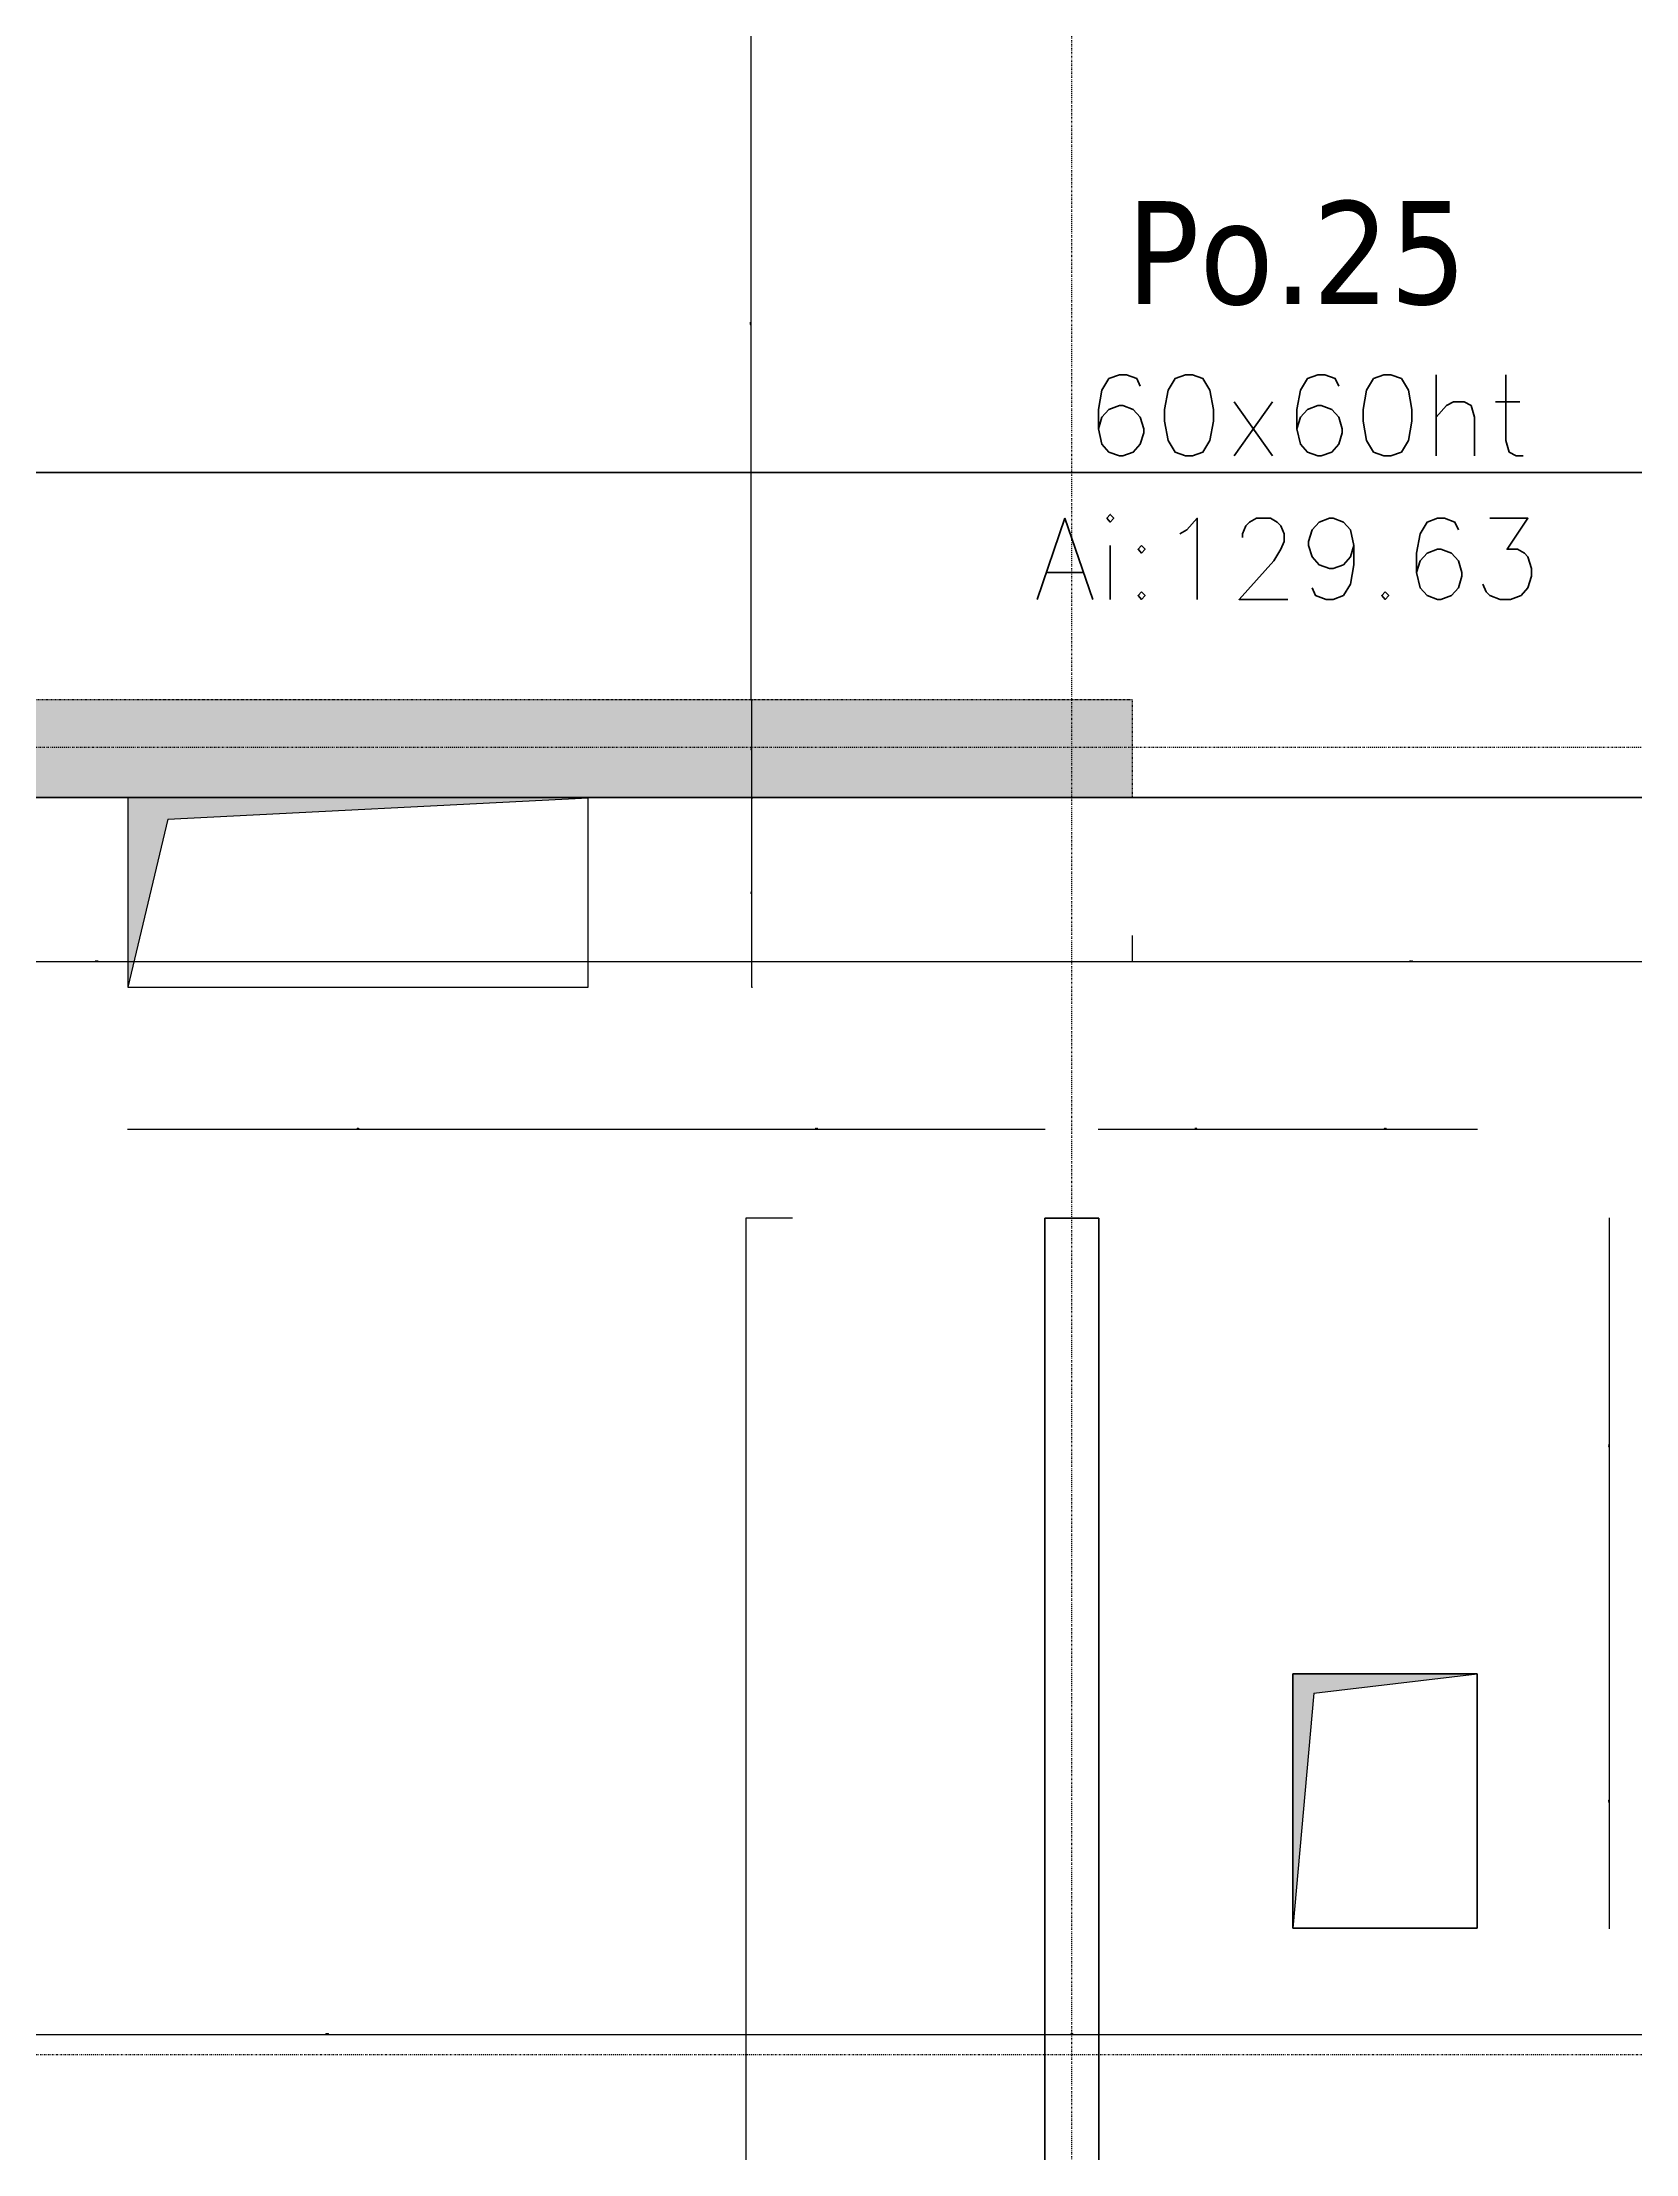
# Model space of a CAD drawing. Extents: x -12912 to 27386, y 1818 to 8189.
# Drawn here: x 1848.3 to 2142.5, y 6240.1 to 6630.1 of the extents above; entities that cross this region are included whole.
import ezdxf

# ---------------------------------------------------------------- set-up
doc = ezdxf.new("R2010")
doc.units = 0
doc.header["$MEASUREMENT"] = 0
for name, pattern in [('CACHE2', [4.7625, 3.175, -1.5875]), ('GrDotted', [0.4, 0.1, -0.1, 0.1, -0.1]), ('GrFeatureAxis', [0.85, 0.25, -0.2, 0.1, -0.2, 0.1]), ('STRICHPUNKT2_S11', [0.9, 0.7, -0.1, 0, -0.1])]:
    doc.linetypes.add(name, pattern=pattern)
doc.layers.get('0').update_dxf_attribs({"linetype": 'CONTINUOUS'})
doc.layers.get('DEFPOINTS').update_dxf_attribs({"linetype": 'CONTINUOUS'})
for name, color, linetype in [('K_ENT_M_Building_Coffrage PH Sous sol', 7, 'CONTINUOUS'), ('STR_COTATION', 1, 'CONTINUOUS'), ('STR_OPENING', 161, 'CONTINUOUS'), ('STR_RESV_DALLE', 11, 'CONTINUOUS'), ('STR_SURCH', 9, 'CACHE2'), ('STR_TXT', 102, 'CONTINUOUS')]:
    doc.layers.add(name, color=color, linetype=linetype)
for name, color, linetype, lineweight in [('STR_AXES', 4, 'STRICHPUNKT2_S11', 25), ('STR_POUTRES', 102, 'CONTINUOUS', 35), ('STR_VOILES', 6, 'CONTINUOUS', 70)]:
    doc.layers.add(name, color=color, linetype=linetype, lineweight=lineweight)
doc.styles.add('EPAIS', font='TAHOMA.TTF')
doc.styles.add('FIN', font='romans.shx')
doc.styles.add('GrDimensions', font='simplex.shx')
doc.dimstyles.new('GrDimensions', dxfattribs={"dimtxt": 0.09, "dimasz": 0.05, "dimexe": 0.07, "dimexo": 0, "dimgap": 0.05, "dimtad": 1, "dimzin": 0, "dimdsep": 46, "dimtxsty": 'GrDimensions', "dimblk": 'ARCHTICK', "dimblk1": 'ARCHTICK', "dimblk2": 'ARCHTICK', "dimcen": 0.09, "dimadec": 0, "dimazin": 0, "dimtfac": 1, "dimtdec": 4, "dimtmove": 0, "dimatfit": 3, "dimldrblk": 'OPEN30', "dimfxl": 0, "dimtolj": 1, "dimtzin": 0, "dimarcsym": 0})
doc.dimstyles.new('nOVO', dxfattribs={"dimscale": 1.3, "dimtxt": 0.09, "dimasz": 0.05, "dimexe": 0.07, "dimexo": 0, "dimgap": 0.05, "dimtad": 1, "dimzin": 0, "dimdsep": 46, "dimtxsty": 'GrDimensions', "dimblk": 'ARCHTICK', "dimcen": 0.09, "dimadec": 0, "dimazin": 0, "dimtfac": 1, "dimtmove": 0, "dimatfit": 3, "dimldrblk": 'OPEN30', "dimfxl": 0, "dimtolj": 1, "dimtzin": 0, "dimarcsym": 0})
doc.dimstyles.new('Novo_MALKO', dxfattribs={"dimscale": 1.3, "dimtxt": 0.09, "dimasz": 0.05, "dimexe": 0.07, "dimexo": 0, "dimgap": 0.05, "dimtad": 1, "dimdec": 0, "dimlfac": 100, "dimzin": 0, "dimdsep": 46, "dimtxsty": 'GrDimensions', "dimblk": 'ARCHTICK', "dimcen": 0.09, "dimadec": 0, "dimazin": 0, "dimtfac": 1, "dimtdec": 0, "dimtmove": 0, "dimatfit": 3, "dimldrblk": 'OPEN30', "dimfxl": 0, "dimtolj": 1, "dimtzin": 0, "dimarcsym": 0})

# ---------------------------------------------------------------- blocks, each defined once
blk = doc.blocks.new('_ArchTick')
at = {"color": 0, "linetype": 'ByBlock', "const_width": 0.15}
blk.add_lwpolyline([(-0.5, -0.5), (0.5, 0.5)], dxfattribs=at)
blk = doc.blocks.new('*D120')
at = {"layer": 'DEFPOINTS', "color": 0, "linetype": 'Continuous'}
for p in [(1768.36, 6262.16), (2033.36, 6262.17), (2033.36, 6262.16)]:
    blk.add_point(p, dxfattribs=at)
at = {"layer": 'STR_COTATION', "color": 0, "linetype": 'Continuous', "lineweight": -2}
for p, q in [((1768.36, 6262.16), (1768.36, 6262.25)), ((1768.36, 6262.16), (2033.36, 6262.16)), ((2033.36, 6262.17), (2033.36, 6262.07))]:
    blk.add_line(p, q, dxfattribs=at)
at = {"layer": 'STR_COTATION', "color": 0, "linetype": 'Continuous', "lineweight": -2, "xscale": 0.065, "yscale": 0.065, "zscale": 0.065, "rotation": 180}
blk.add_blockref('_ArchTick', (1768.36, 6262.16), dxfattribs=at)
at = {"layer": 'STR_COTATION', "color": 0, "linetype": 'Continuous', "lineweight": -2, "xscale": 0.065, "yscale": 0.065, "zscale": 0.065}
blk.add_blockref('_ArchTick', (2033.36, 6262.16), dxfattribs=at)
at = {"layer": 'STR_COTATION', "color": 0, "linetype": 'Continuous', "lineweight": -3, "insert": (1900.86, 6262.28), "char_height": 0.117, "attachment_point": 5, "style": 'GrDimensions'}
blk.add_mtext('\\A1;265.00', dxfattribs=at)
blk = doc.blocks.new('_Open30')
at = {"color": 0, "linetype": 'ByBlock', "lineweight": -2}
for p, q in [((-1, 0.3), (0, 0)), ((0, 0), (-1, -0.3)), ((0, 0), (-1, 0))]:
    blk.add_line(p, q, dxfattribs=at)
blk = doc.blocks.new('*D121')
at = {"layer": 'DEFPOINTS', "color": 0, "linetype": 'Continuous'}
for p in [(2033.36, 6262.17), (2043.36, 6262.17), (2043.36, 6262.16)]:
    blk.add_point(p, dxfattribs=at)
at = {"layer": 'STR_COTATION', "color": 0, "linetype": 'Continuous', "lineweight": -2}
for p, q in [((2033.36, 6262.17), (2033.36, 6262.07)), ((2033.36, 6262.16), (2043.36, 6262.16)), ((2043.36, 6262.17), (2043.36, 6262.07))]:
    blk.add_line(p, q, dxfattribs=at)
at = {"layer": 'STR_COTATION', "color": 0, "linetype": 'Continuous', "lineweight": -2, "xscale": 0.065, "yscale": 0.065, "zscale": 0.065, "rotation": 180}
blk.add_blockref('_ArchTick', (2033.36, 6262.16), dxfattribs=at)
at = {"layer": 'STR_COTATION', "color": 0, "linetype": 'Continuous', "lineweight": -2, "xscale": 0.065, "yscale": 0.065, "zscale": 0.065}
blk.add_blockref('_ArchTick', (2043.36, 6262.16), dxfattribs=at)
at = {"layer": 'STR_COTATION', "color": 0, "linetype": 'Continuous', "lineweight": -3, "insert": (2038.36, 6262.28), "char_height": 0.117, "attachment_point": 5, "style": 'GrDimensions'}
blk.add_mtext('\\A1;1000', dxfattribs=at)
blk = doc.blocks.new('*D122')
at = {"layer": 'DEFPOINTS', "color": 0, "linetype": 'Continuous'}
for p in [(2043.36, 6262.17), (2306.36, 6262.16), (2306.36, 6262.15)]:
    blk.add_point(p, dxfattribs=at)
at = {"layer": 'STR_COTATION', "color": 0, "linetype": 'Continuous', "lineweight": -2}
for p, q in [((2043.36, 6262.17), (2043.36, 6262.07)), ((2043.36, 6262.16), (2306.36, 6262.16)), ((2306.36, 6262.15), (2306.36, 6262.25))]:
    blk.add_line(p, q, dxfattribs=at)
at = {"layer": 'STR_COTATION', "color": 0, "linetype": 'Continuous', "lineweight": -2, "xscale": 0.065, "yscale": 0.065, "zscale": 0.065, "rotation": 180}
blk.add_blockref('_ArchTick', (2043.36, 6262.16), dxfattribs=at)
at = {"layer": 'STR_COTATION', "color": 0, "linetype": 'Continuous', "lineweight": -2, "xscale": 0.065, "yscale": 0.065, "zscale": 0.065}
blk.add_blockref('_ArchTick', (2306.36, 6262.16), dxfattribs=at)
at = {"layer": 'STR_COTATION', "color": 0, "linetype": 'Continuous', "lineweight": -3, "insert": (2174.86, 6262.28), "char_height": 0.117, "attachment_point": 5, "style": 'GrDimensions'}
blk.add_mtext('\\A1;263.00', dxfattribs=at)
blk = doc.blocks.new('*D196')
at = {"layer": 'DEFPOINTS', "color": 0, "linetype": 'Continuous'}
for p in [(1667.12, 6490.54), (2049.49, 6465.1), (2049.49, 6460.28)]:
    blk.add_point(p, dxfattribs=at)
at = {"layer": 'STR_COTATION', "color": 0, "linetype": 'Continuous', "lineweight": -2}
for p, q in [((1667.12, 6490.54), (1667.12, 6460.19)), ((2049.49, 6465.1), (2049.49, 6460.19)), ((1667.12, 6460.28), (2049.49, 6460.28))]:
    blk.add_line(p, q, dxfattribs=at)
at = {"layer": 'STR_COTATION', "color": 0, "linetype": 'Continuous', "lineweight": -2, "xscale": 0.065, "yscale": 0.065, "zscale": 0.065, "rotation": 180}
blk.add_blockref('_ArchTick', (1667.12, 6460.28), dxfattribs=at)
at = {"layer": 'STR_COTATION', "color": 0, "linetype": 'Continuous', "lineweight": -2, "xscale": 0.065, "yscale": 0.065, "zscale": 0.065}
blk.add_blockref('_ArchTick', (2049.49, 6460.28), dxfattribs=at)
at = {"layer": 'STR_COTATION', "color": 0, "linetype": 'Continuous', "lineweight": -3, "insert": (1858.31, 6460.4), "char_height": 0.117, "attachment_point": 5, "style": 'GrDimensions'}
blk.add_mtext('\\A1;382.37', dxfattribs=at)
blk = doc.blocks.new('*D197')
at = {"layer": 'DEFPOINTS', "color": 0, "linetype": 'Continuous'}
for p in [(2049.49, 6465.1), (2152.49, 6467.78), (2152.49, 6460.28)]:
    blk.add_point(p, dxfattribs=at)
at = {"layer": 'STR_COTATION', "color": 0, "linetype": 'Continuous', "lineweight": -2}
for p, q in [((2049.49, 6465.1), (2049.49, 6460.19)), ((2152.49, 6467.78), (2152.49, 6460.19)), ((2049.49, 6460.28), (2152.49, 6460.28))]:
    blk.add_line(p, q, dxfattribs=at)
at = {"layer": 'STR_COTATION', "color": 0, "linetype": 'Continuous', "lineweight": -2, "xscale": 0.065, "yscale": 0.065, "zscale": 0.065, "rotation": 180}
blk.add_blockref('_ArchTick', (2049.49, 6460.28), dxfattribs=at)
at = {"layer": 'STR_COTATION', "color": 0, "linetype": 'Continuous', "lineweight": -2, "xscale": 0.065, "yscale": 0.065, "zscale": 0.065}
blk.add_blockref('_ArchTick', (2152.49, 6460.28), dxfattribs=at)
at = {"layer": 'STR_COTATION', "color": 0, "linetype": 'Continuous', "lineweight": -3, "insert": (2100.99, 6460.4), "char_height": 0.117, "attachment_point": 5, "style": 'GrDimensions'}
blk.add_mtext('\\A1;103.00', dxfattribs=at)
blk = doc.blocks.new('*D335')
at = {"layer": 'DEFPOINTS', "color": 0, "linetype": 'Continuous'}
for p in [(1978.24, 6412.92), (1986.82, 6412.92), (1986.82, 5907.92)]:
    blk.add_point(p, dxfattribs=at)
at = {"layer": 'STR_COTATION', "color": 0, "linetype": 'Continuous', "lineweight": -2}
for p, q in [((1986.82, 6412.92), (1978.15, 6412.92)), ((1978.24, 5907.92), (1978.24, 6412.92)), ((1986.82, 5907.92), (1978.15, 5907.92))]:
    blk.add_line(p, q, dxfattribs=at)
at = {"layer": 'STR_COTATION', "color": 0, "linetype": 'Continuous', "lineweight": -2, "xscale": 0.065, "yscale": 0.065, "zscale": 0.065}
for p, rotation in [((1978.24, 6412.92), 90), ((1978.24, 5907.92), 270)]:
    blk.add_blockref('_ArchTick', p, dxfattribs=dict(at, rotation=rotation))
at = {"layer": 'STR_COTATION', "color": 0, "linetype": 'Continuous', "lineweight": -3, "insert": (1978.11, 6160.42), "char_height": 0.117, "attachment_point": 5, "rotation": 90, "style": 'GrDimensions'}
blk.add_mtext('\\A1;505.00', dxfattribs=at)
blk = doc.blocks.new('*D663')
at = {"layer": 'DEFPOINTS', "color": 0, "ltscale": 4.5}
for p in [(1979.17, 6647.59), (1991.86, 6647.59), (1977.26, 6508.64)]:
    blk.add_point(p, dxfattribs=at)
at = {"layer": 'STR_COTATION', "color": 0, "lineweight": -2, "ltscale": 4.5}
for p, q in [((1979.26, 6647.59), (1979.08, 6647.59)), ((1979.17, 6508.64), (1979.17, 6647.59)), ((1979.08, 6508.64), (1979.26, 6508.64))]:
    blk.add_line(p, q, dxfattribs=at)
at = {"layer": 'STR_COTATION', "color": 0, "lineweight": -2, "ltscale": 4.5, "xscale": 0.065, "yscale": 0.065, "zscale": 0.065}
for p, rotation in [((1979.17, 6647.59), 90), ((1979.17, 6508.64), 270)]:
    blk.add_blockref('_ArchTick', p, dxfattribs=dict(at, rotation=rotation))
at = {"layer": 'STR_COTATION', "color": 0, "ltscale": 4.5, "insert": (1979.04, 6578.11), "char_height": 0.117, "attachment_point": 5, "rotation": 90, "style": 'GrDimensions'}
blk.add_mtext('\\A1;138.95', dxfattribs=at)
blk = doc.blocks.new('*D668')
at = {"layer": 'DEFPOINTS', "color": 0, "ltscale": 4.5}
for p in [(1864.07, 6455.54), (1949.07, 6455.54), (1949.07, 6429.33)]:
    blk.add_point(p, dxfattribs=at)
at = {"layer": 'STR_COTATION', "color": 0, "lineweight": -2, "ltscale": 4.5}
for p, q in [((1864.07, 6429.43), (1864.07, 6429.24)), ((1864.07, 6429.33), (1949.07, 6429.33)), ((1949.07, 6429.43), (1949.07, 6429.24))]:
    blk.add_line(p, q, dxfattribs=at)
at = {"layer": 'STR_COTATION', "color": 0, "lineweight": -2, "ltscale": 4.5, "xscale": 0.065, "yscale": 0.065, "zscale": 0.065, "rotation": 180}
blk.add_blockref('_ArchTick', (1864.07, 6429.33), dxfattribs=at)
at = {"layer": 'STR_COTATION', "color": 0, "lineweight": -2, "ltscale": 4.5, "xscale": 0.065, "yscale": 0.065, "zscale": 0.065}
blk.add_blockref('_ArchTick', (1949.07, 6429.33), dxfattribs=at)
at = {"layer": 'STR_COTATION', "color": 0, "ltscale": 4.5, "insert": (1906.57, 6429.46), "char_height": 0.117, "attachment_point": 5, "style": 'GrDimensions'}
blk.add_mtext('\\A1;8500', dxfattribs=at)
blk = doc.blocks.new('*D669')
at = {"layer": 'DEFPOINTS', "color": 0, "ltscale": 4.5}
for p in [(1949.07, 6455.54), (2033.36, 6429.33), (2033.36, 6412.92)]:
    blk.add_point(p, dxfattribs=at)
at = {"layer": 'STR_COTATION', "color": 0, "lineweight": -2, "ltscale": 4.5}
for p, q in [((1949.07, 6429.43), (1949.07, 6429.24)), ((1949.07, 6429.33), (2033.36, 6429.33)), ((2033.36, 6429.24), (2033.36, 6429.43))]:
    blk.add_line(p, q, dxfattribs=at)
at = {"layer": 'STR_COTATION', "color": 0, "lineweight": -2, "ltscale": 4.5, "xscale": 0.065, "yscale": 0.065, "zscale": 0.065, "rotation": 180}
blk.add_blockref('_ArchTick', (1949.07, 6429.33), dxfattribs=at)
at = {"layer": 'STR_COTATION', "color": 0, "lineweight": -2, "ltscale": 4.5, "xscale": 0.065, "yscale": 0.065, "zscale": 0.065}
blk.add_blockref('_ArchTick', (2033.36, 6429.33), dxfattribs=at)
at = {"layer": 'STR_COTATION', "color": 0, "ltscale": 4.5, "insert": (1991.21, 6429.46), "char_height": 0.117, "attachment_point": 5, "style": 'GrDimensions'}
blk.add_mtext('\\A1;8429', dxfattribs=at)
blk = doc.blocks.new('*D670')
at = {"layer": 'DEFPOINTS', "color": 0, "ltscale": 4.5}
for p in [(1947.29, 6490.45), (1979.31, 6490.45), (1949.07, 6455.54)]:
    blk.add_point(p, dxfattribs=at)
at = {"layer": 'STR_COTATION', "color": 0, "lineweight": -2, "ltscale": 4.5}
for p, q in [((1979.22, 6490.45), (1979.4, 6490.45)), ((1979.31, 6455.54), (1979.31, 6490.45)), ((1979.22, 6455.54), (1979.4, 6455.54))]:
    blk.add_line(p, q, dxfattribs=at)
at = {"layer": 'STR_COTATION', "color": 0, "lineweight": -2, "ltscale": 4.5, "xscale": 0.065, "yscale": 0.065, "zscale": 0.065}
for p, rotation in [((1979.31, 6490.45), 90), ((1979.31, 6455.54), 270)]:
    blk.add_blockref('_ArchTick', p, dxfattribs=dict(at, rotation=rotation))
at = {"layer": 'STR_COTATION', "color": 0, "ltscale": 4.5, "insert": (1979.18, 6472.99), "char_height": 0.117, "attachment_point": 5, "rotation": 90, "style": 'GrDimensions'}
blk.add_mtext('\\A1;3491', dxfattribs=at)
blk = doc.blocks.new('*D671')
at = {"layer": 'DEFPOINTS', "color": 0, "ltscale": 4.5}
for p in [(2079.21, 6429.33), (2079.21, 6328.77), (2043.36, 6322.99)]:
    blk.add_point(p, dxfattribs=at)
at = {"layer": 'STR_COTATION', "color": 0, "lineweight": -2, "ltscale": 4.5}
for p, q in [((2043.36, 6429.24), (2043.36, 6429.43)), ((2043.36, 6429.33), (2079.21, 6429.33)), ((2079.21, 6429.24), (2079.21, 6429.43))]:
    blk.add_line(p, q, dxfattribs=at)
at = {"layer": 'STR_COTATION', "color": 0, "lineweight": -2, "ltscale": 4.5, "xscale": 0.065, "yscale": 0.065, "zscale": 0.065, "rotation": 180}
blk.add_blockref('_ArchTick', (2043.36, 6429.33), dxfattribs=at)
at = {"layer": 'STR_COTATION', "color": 0, "lineweight": -2, "ltscale": 4.5, "xscale": 0.065, "yscale": 0.065, "zscale": 0.065}
blk.add_blockref('_ArchTick', (2079.21, 6429.33), dxfattribs=at)
at = {"layer": 'STR_COTATION', "color": 0, "ltscale": 4.5, "insert": (2061.28, 6429.46), "char_height": 0.117, "attachment_point": 5, "style": 'GrDimensions'}
blk.add_mtext('\\A1;3585', dxfattribs=at)
blk = doc.blocks.new('*D672')
at = {"layer": 'DEFPOINTS', "color": 0, "ltscale": 4.5}
for p in [(2113.21, 6429.33), (2079.21, 6328.77), (2113.21, 6328.77)]:
    blk.add_point(p, dxfattribs=at)
at = {"layer": 'STR_COTATION', "color": 0, "lineweight": -2, "ltscale": 4.5}
for p, q in [((2079.21, 6429.24), (2079.21, 6429.43)), ((2079.21, 6429.33), (2113.21, 6429.33)), ((2113.21, 6429.24), (2113.21, 6429.43))]:
    blk.add_line(p, q, dxfattribs=at)
at = {"layer": 'STR_COTATION', "color": 0, "lineweight": -2, "ltscale": 4.5, "xscale": 0.065, "yscale": 0.065, "zscale": 0.065, "rotation": 180}
blk.add_blockref('_ArchTick', (2079.21, 6429.33), dxfattribs=at)
at = {"layer": 'STR_COTATION', "color": 0, "lineweight": -2, "ltscale": 4.5, "xscale": 0.065, "yscale": 0.065, "zscale": 0.065}
blk.add_blockref('_ArchTick', (2113.21, 6429.33), dxfattribs=at)
at = {"layer": 'STR_COTATION', "color": 0, "ltscale": 4.5, "insert": (2096.21, 6429.46), "char_height": 0.117, "attachment_point": 5, "style": 'GrDimensions'}
blk.add_mtext('\\A1;3400', dxfattribs=at)
blk = doc.blocks.new('*D673')
at = {"layer": 'DEFPOINTS', "color": 0, "ltscale": 4.5}
for p in [(2043.36, 6412.92), (2113.21, 6328.77), (2137.62, 6328.77)]:
    blk.add_point(p, dxfattribs=at)
at = {"layer": 'STR_COTATION', "color": 0, "lineweight": -2, "ltscale": 4.5}
for p, q in [((2137.53, 6412.92), (2137.72, 6412.92)), ((2137.62, 6412.92), (2137.62, 6328.77)), ((2137.53, 6328.77), (2137.72, 6328.77))]:
    blk.add_line(p, q, dxfattribs=at)
at = {"layer": 'STR_COTATION', "color": 0, "lineweight": -2, "ltscale": 4.5, "xscale": 0.065, "yscale": 0.065, "zscale": 0.065}
for p, rotation in [((2137.62, 6412.92), 90), ((2137.62, 6328.77), 270)]:
    blk.add_blockref('_ArchTick', p, dxfattribs=dict(at, rotation=rotation))
at = {"layer": 'STR_COTATION', "color": 0, "ltscale": 4.5, "insert": (2137.5, 6370.84), "char_height": 0.117, "attachment_point": 5, "rotation": 90, "style": 'GrDimensions'}
blk.add_mtext('\\A1;8415', dxfattribs=at)
blk = doc.blocks.new('*D674')
at = {"layer": 'DEFPOINTS', "color": 0, "ltscale": 4.5}
for p in [(2113.21, 6328.77), (2113.21, 6281.77), (2137.62, 6281.77)]:
    blk.add_point(p, dxfattribs=at)
at = {"layer": 'STR_COTATION', "color": 0, "lineweight": -2, "ltscale": 4.5}
for p, q in [((2137.53, 6328.77), (2137.72, 6328.77)), ((2137.62, 6328.77), (2137.62, 6281.77)), ((2137.53, 6281.77), (2137.72, 6281.77))]:
    blk.add_line(p, q, dxfattribs=at)
at = {"layer": 'STR_COTATION', "color": 0, "lineweight": -2, "ltscale": 4.5, "xscale": 0.065, "yscale": 0.065, "zscale": 0.065}
for p, rotation in [((2137.62, 6328.77), 90), ((2137.62, 6281.77), 270)]:
    blk.add_blockref('_ArchTick', p, dxfattribs=dict(at, rotation=rotation))
at = {"layer": 'STR_COTATION', "color": 0, "ltscale": 4.5, "insert": (2137.5, 6305.27), "char_height": 0.117, "attachment_point": 5, "rotation": 90, "style": 'GrDimensions'}
blk.add_mtext('\\A1;4700', dxfattribs=at)
blk = doc.blocks.new('*D915')
at = {"layer": 'DEFPOINTS', "color": 0, "ltscale": 4.5}
for p in [(1979.17, 6508.64), (1979.31, 6508.64), (1947.29, 6490.45)]:
    blk.add_point(p, dxfattribs=at)
at = {"layer": 'STR_COTATION', "color": 0, "lineweight": -2, "ltscale": 4.5}
for p, q in [((1979.22, 6508.64), (1979.4, 6508.64)), ((1979.31, 6490.45), (1979.31, 6508.64)), ((1979.22, 6490.45), (1979.4, 6490.45))]:
    blk.add_line(p, q, dxfattribs=at)
at = {"layer": 'STR_COTATION', "color": 0, "lineweight": -2, "ltscale": 4.5, "xscale": 0.065, "yscale": 0.065, "zscale": 0.065}
for p, rotation in [((1979.31, 6508.64), 90), ((1979.31, 6490.45), 270)]:
    blk.add_blockref('_ArchTick', p, dxfattribs=dict(at, rotation=rotation))
at = {"layer": 'STR_COTATION', "color": 0, "ltscale": 4.5, "insert": (1979.18, 6499.54), "char_height": 0.117, "attachment_point": 5, "rotation": 90, "style": 'GrDimensions'}
blk.add_mtext('\\A1;1819', dxfattribs=at)

msp = doc.modelspace()

# ---------------------------------------------------------------- hatches: boundary and pattern name
at = {"layer": 'STR_SURCH', "linetype": 'Continuous'}
h = msp.add_hatch(dxfattribs=at)
h.set_pattern_fill('DOTS', color=256, scale=1.5, style=0)
h.set_pattern_definition([(0, (5243.0074, 5883.9378), (1.190625, 2.38125), [0, -2.38125])])
h.paths.add_polyline_path([(2049.49, 6508.637), (1097.457, 6508.637), (1097.457, 6490.539), (2049.49, 6490.539)])

# ---------------------------------------------------------------- linework, layer by layer
at = {"layer": 'K_ENT_M_Building_Coffrage PH Sous sol', "color": 7, "linetype": 'GrFeatureAxis'}
msp.add_lwpolyline([(-1174.64, 6258.483), (7646.442, 6258.483)], dxfattribs=at)
at = {"layer": 'STR_AXES', "linetype": 'GrFeatureAxis'}
for p, q in [((2038.36, 5622.963), (2038.36, 8022.963)), ((-1309.741, 6499.914), (7906.576, 6499.914))]:
    msp.add_line(p, q, dxfattribs=at)
at = {"layer": 'STR_OPENING', "linetype": 'Continuous'}
msp.add_line((2100.99, 6490.539), (2100.99, 6490.539), dxfattribs=at)
msp.add_line((2100.99, 6490.539), (2100.99, 6490.539), dxfattribs=at)
at = {"layer": 'STR_POUTRES', "linetype": 'Continuous'}
for p, q in [((1783.36, 6550.588), (2296.361, 6550.588)), ((2296.361, 6490.588), (1783.36, 6490.588))]:
    msp.add_line(p, q, dxfattribs=at)
at = {"layer": 'STR_RESV_DALLE', "linetype": 'Continuous'}
for p, q in [((1864.07, 6490.539), (1864.07, 6455.539)), ((1949.07, 6490.539), (1864.07, 6490.539)), ((1864.07, 6490.539), (1864.07, 6455.539)), ((1949.07, 6490.539), (1864.07, 6490.539)), ((1864.07, 6490.539), (1864.07, 6455.539)), ((1871.479, 6486.584), (1949.07, 6490.539)), ((1871.479, 6486.584), (1949.07, 6490.539)), ((1949.07, 6455.539), (1949.07, 6490.539)), ((1949.07, 6455.539), (1949.07, 6490.539)), ((1949.07, 6455.539), (1949.07, 6490.539)), ((1871.479, 6486.584), (1864.07, 6455.539)), ((1871.479, 6486.584), (1864.07, 6455.539)), ((1864.07, 6455.539), (1949.07, 6455.539)), ((1864.07, 6455.539), (1949.07, 6455.539)), ((1864.07, 6455.539), (1949.07, 6455.539)), ((2079.209, 6328.77), (2079.209, 6281.77)), ((2113.209, 6328.77), (2079.209, 6328.77)), ((2079.209, 6281.77), (2079.209, 6328.77)), ((2079.209, 6328.77), (2113.209, 6328.77)), ((2079.209, 6281.77), (2079.209, 6328.77)), ((2079.209, 6328.77), (2113.209, 6328.77)), ((2083.064, 6325.161), (2113.209, 6328.77)), ((2083.064, 6325.161), (2113.209, 6328.77)), ((2113.209, 6281.77), (2113.209, 6328.77)), ((2113.209, 6328.77), (2113.209, 6281.77)), ((2113.209, 6328.77), (2113.209, 6281.77)), ((2083.064, 6325.161), (2079.209, 6281.77)), ((2083.064, 6325.161), (2079.209, 6281.77)), ((2079.209, 6281.77), (2113.209, 6281.77)), ((2113.209, 6281.77), (2079.209, 6281.77)), ((2113.209, 6281.77), (2079.209, 6281.77))]:
    msp.add_line(p, q, dxfattribs=at)
for points in [[(1864.07, 6455.539), (1871.479, 6486.584), (1864.07, 6490.539)], [(1864.07, 6490.539), (1864.07, 6490.539), (1871.479, 6486.584), (1949.07, 6490.539)], [(1864.07, 6455.539), (1871.479, 6486.584), (1864.07, 6490.539)], [(1864.07, 6490.539), (1864.07, 6490.539), (1871.479, 6486.584), (1949.07, 6490.539)], [(2113.209, 6328.77), (2083.064, 6325.161), (2079.209, 6328.77)], [(2079.209, 6328.77), (2079.209, 6328.77), (2083.064, 6325.161), (2079.209, 6281.77)], [(2113.209, 6328.77), (2083.064, 6325.161), (2079.209, 6328.77)], [(2079.209, 6328.77), (2079.209, 6328.77), (2083.064, 6325.161), (2079.209, 6281.77)]]:
    msp.add_solid(points, dxfattribs=at)
at = {"layer": 'STR_SURCH', "linetype": 'GrDotted'}
msp.add_line((2049.49, 6508.637), (1097.457, 6508.637), dxfattribs=at)
at = {"layer": 'STR_SURCH', "linetype": 'GrDotted', "ltscale": 0.25}
msp.add_line((2049.49, 6508.637), (2049.49, 6490.588), dxfattribs=at)
at = {"layer": 'STR_VOILES', "linetype": 'Continuous'}
for p, q in [((2033.36, 6412.916), (2043.36, 6412.916)), ((2033.362, 5907.916), (2033.36, 6412.916)), ((2043.36, 6412.916), (2043.362, 5907.916))]:
    msp.add_line(p, q, dxfattribs=at)

# ---------------------------------------------------------------- texts
at = {"layer": 'STR_TXT', "linetype": 'Continuous', "attachment_point": 1}
for s, insert, char_height, style in [('Po.25', (2048.437, 6600.715), 19, 'EPAIS'), ('60x60ht', (2040.726, 6568.671), 15, 'FIN'), ('Ai:129.63', (2031.315, 6542.157), 15, 'FIN')]:
    msp.add_mtext(s, dxfattribs=dict(at, insert=insert, char_height=char_height, style=style))

# ---------------------------------------------------------------- dimensions: what is measured, and where the dimension line sits
at = {"layer": 'STR_COTATION', "ltscale": 4.5}
for base, p1, p2, dimstyle, picture, middle in [((1979.167, 6647.589), (1977.255, 6508.637), (1991.86, 6647.589), 'nOVO', '*D663', (1979.043, 6578.113)), ((1979.306, 6490.448), (1949.07, 6455.539), (1947.291, 6490.448), 'Novo_MALKO', '*D670', (1979.183, 6472.994)), ((2137.624, 6328.77), (2043.36, 6412.916), (2113.209, 6328.77), 'Novo_MALKO', '*D673', (2137.501, 6370.843))]:
    dim = msp.add_linear_dim(base=base, p1=p1, p2=p2, angle=90, dimstyle=dimstyle, dxfattribs=at)
    dim.commit()
    dim.dimension.update_dxf_attribs({"geometry": picture, "text_midpoint": middle})
for base, p1, p2, picture, middle in [((1979.306, 6508.637), (1947.291, 6490.448), (1979.167, 6508.637), '*D915', (1979.183, 6499.542)), ((2137.624, 6281.77), (2113.209, 6328.77), (2113.209, 6281.77), '*D674', (2137.501, 6305.27))]:
    dim = msp.add_linear_dim(base=base, p1=p1, p2=p2, angle=90, dimstyle='Novo_MALKO', override={"dimtmove": 1}, dxfattribs=at)
    dim.commit()
    dim.dimension.update_dxf_attribs({"geometry": picture, "text_midpoint": middle})
at = {"layer": 'STR_COTATION', "linetype": 'Continuous', "lineweight": -3}
for base, p1, p2, override, picture, middle in [((2049.49, 6460.278), (1667.122, 6490.539), (2049.49, 6465.102), {"dimscale": 1.3, "dimtmove": 1}, '*D196', (1858.306, 6460.402)), ((2152.49, 6460.278), (2049.49, 6465.102), (2152.49, 6467.778), {"dimscale": 1.3, "dimtmove": 1}, '*D197', (2100.99, 6460.402)), ((2033.36, 6262.156), (1768.361, 6262.156), (2033.36, 6262.166), {"dimscale": 1.3, "dimtmove": 1}, '*D120', (1900.861, 6262.28)), ((2043.36, 6262.156), (2033.36, 6262.166), (2043.36, 6262.166), {"dimscale": 1.3, "dimdec": 0, "dimlfac": 100, "dimzin": 0, "dimtmove": 1}, '*D121', (2038.36, 6262.28)), ((2306.359, 6262.156), (2043.36, 6262.166), (2306.359, 6262.151), {"dimscale": 1.3, "dimtmove": 1}, '*D122', (2174.86, 6262.28))]:
    dim = msp.add_linear_dim(base=base, p1=p1, p2=p2, dimstyle='GrDimensions', override=override, dxfattribs=at)
    dim.commit()
    dim.dimension.update_dxf_attribs({"geometry": picture, "text_midpoint": middle})
at = {"layer": 'STR_COTATION', "ltscale": 4.5}
for base, p1, p2, picture, middle in [((1949.07, 6429.334), (1864.07, 6455.539), (1949.07, 6455.539), '*D668', (1906.57, 6429.458)), ((2079.209, 6429.334), (2043.36, 6322.992), (2079.209, 6328.77), '*D671', (2061.284, 6429.458))]:
    dim = msp.add_linear_dim(base=base, p1=p1, p2=p2, dimstyle='Novo_MALKO', dxfattribs=at)
    dim.commit()
    dim.dimension.update_dxf_attribs({"geometry": picture, "text_midpoint": middle})
for base, p1, p2, picture, middle in [((2033.36, 6429.334), (1949.07, 6455.539), (2033.36, 6412.916), '*D669', (1991.215, 6429.458)), ((2113.209, 6429.334), (2079.209, 6328.77), (2113.209, 6328.77), '*D672', (2096.209, 6429.458))]:
    dim = msp.add_linear_dim(base=base, p1=p1, p2=p2, dimstyle='Novo_MALKO', override={"dimtmove": 1}, dxfattribs=at)
    dim.commit()
    dim.dimension.update_dxf_attribs({"geometry": picture, "text_midpoint": middle})
at = {"layer": 'STR_COTATION', "linetype": 'Continuous', "lineweight": -3}
dim = msp.add_linear_dim(base=(1978.238, 6412.916), p1=(1986.815, 5907.916), p2=(1986.815, 6412.916), angle=90, dimstyle='GrDimensions', override={"dimscale": 1.3}, dxfattribs=at)
dim.commit()
dim.dimension.update_dxf_attribs({"geometry": '*D335', "text_midpoint": (1978.114, 6160.416)})

doc.saveas('drawing.dxf')
